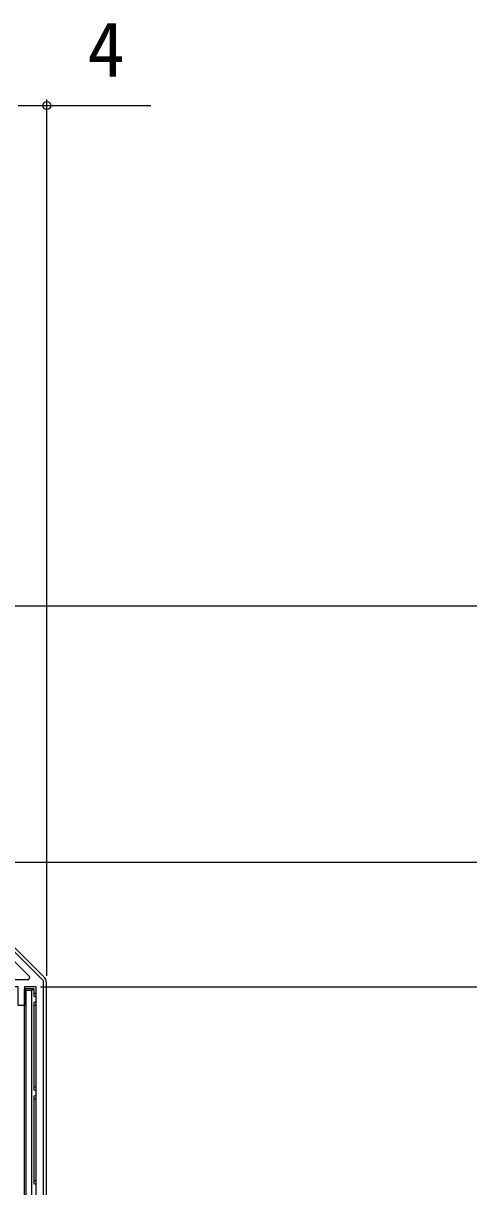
# Model space of a CAD drawing. Units: millimetres, scale not verified. Extents: x -525 to 525, y -783 to 778.
# Drawn here: x 126.8 to 198.2, y -456.3 to -270 of the extents above; entities that cross this region are included whole.
import ezdxf
from ezdxf.enums import TextEntityAlignment as Align

# ---------------------------------------------------------------- set-up
doc = ezdxf.new("R2010")
doc.units = ezdxf.units.MM
doc.header["$LTSCALE"] = 4
for name, color, linetype in [('0-2_YKK_11', 7, 'Continuous'), ('0-5_YKK_13', 4, 'Continuous'), ('0-6_YKK_D', 6, 'Continuous')]:
    doc.layers.add(name, color=color, linetype=linetype)
doc.styles.add('ＭＳ ゴシック', font='')
doc.styles.get('ＭＳ ゴシック').set_extended_font_data('MS Gothic')

msp = doc.modelspace()

# ---------------------------------------------------------------- linework, layer by layer
at = {"layer": '0-2_YKK_11'}
for points in [[(84.805, -371.802), (86.005, -371.802), (86.005, -372.802), (84.605, -372.802), (84.605, -373.702), (85.005, -374.102), (87.805, -374.102), (87.805, -372.502), (89.005, -372.502), (89.005, -404.302), (111.005, -404.302), (130.005, -423.302)], [(130.005, -423.302), (130.005, -474.302), (126.005, -474.302), (126.005, -470.302), (127.005, -470.302), (127.005, -473.302), (128.905, -473.302), (128.905, -424.302), (127.005, -424.302), (127.005, -427.302), (126.005, -427.302), (126.005, -424.302), (113.205, -424.302), (113.205, -421.902), (114.005, -421.902), (114.005, -423.102), (127.701, -423.102), (127.861, -422.714), (110.549, -405.402), (89.505, -405.402)]]:
    msp.add_lwpolyline(points, dxfattribs=at)
at = {"layer": '0-5_YKK_13'}
for p, q in [((111.497, -404.094), (130.213, -422.809)), ((128.505, -424.602), (127.005, -424.602)), ((127.305, -424.902), (127.005, -424.602)), ((127.005, -473.002), (127.005, -424.602)), ((128.505, -424.602), (128.205, -424.902)), ((128.505, -424.602), (128.505, -425.802)), ((130.505, -423.515), (130.505, -473.803)), ((128.205, -424.902), (127.305, -424.902)), ((128.205, -472.702), (128.205, -424.902)), ((128.505, -425.302), (128.905, -425.302)), ((128.505, -426.802), (128.505, -440.802)), ((128.905, -427.302), (128.505, -427.302)), ((128.505, -440.302), (128.905, -440.302)), ((128.505, -441.802), (128.505, -455.802)), ((128.905, -442.302), (128.505, -442.302)), ((128.505, -455.302), (128.905, -455.302))]:
    msp.add_line(p, q, dxfattribs=at)
for points in [[(130.505, -423.515), (130.486, -423.321), (130.429, -423.133), (130.337, -422.961), (130.213, -422.809)], [(127.005, -473.002), (127.305, -472.702), (127.305, -424.902)], [(128.505, -425.802), (128.597, -425.81), (128.686, -425.836), (128.729, -425.855), (128.768, -425.877), (128.842, -425.932), (128.904, -426)], [(128.904, -426.603), (128.842, -426.671), (128.768, -426.727), (128.729, -426.749), (128.686, -426.768), (128.597, -426.793), (128.505, -426.802)], [(128.505, -440.802), (128.597, -440.81), (128.686, -440.836), (128.729, -440.855), (128.768, -440.877), (128.842, -440.932), (128.904, -441)], [(128.904, -441.603), (128.842, -441.671), (128.768, -441.727), (128.729, -441.749), (128.686, -441.768), (128.597, -441.793), (128.505, -441.802)], [(128.505, -455.802), (128.592, -455.809), (128.676, -455.832), (128.755, -455.869), (128.795, -455.894), (128.826, -455.919), (128.888, -455.98)]]:
    msp.add_lwpolyline(points, dxfattribs=at)
at = {"layer": '0-6_YKK_D'}
for p, q in [((130.605, -422.515), (130.605, -282.172)), ((89.505, -363.302), (389.506, -363.302)), ((111.791, -404.302), (369.506, -404.302)), ((129.605, -424.302), (369.506, -424.302)), ((129.605, -424.302), (389.506, -424.302))]:
    msp.add_line(p, q, dxfattribs=at)
msp.add_lwpolyline([(126.005, -283.172), (130.605, -283.172), (147.273, -283.172)], dxfattribs=at)
msp.add_circle((130.605, -283.172), 0.637, dxfattribs=at)

# ---------------------------------------------------------------- texts
at = {"layer": '0-6_YKK_D', "style": 'ＭＳ ゴシック'}
msp.add_text('4', height=8.798, dxfattribs=at).set_placement((137.091, -281.172), align=Align.BOTTOM_LEFT)

doc.saveas('drawing.dxf')
